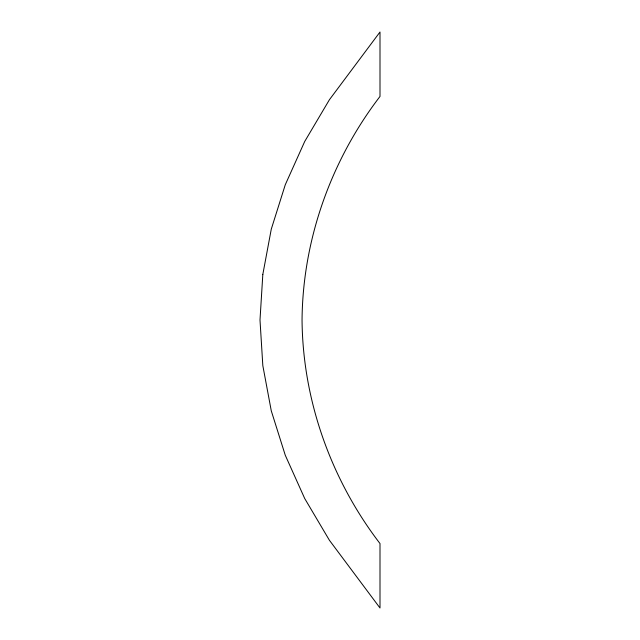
<?xml version="1.0" encoding="UTF-8"?>
<svg xmlns="http://www.w3.org/2000/svg" width="640" height="640" viewBox="0 0 640 640"><rect width="100%" height="100%" fill="white"/><g stroke="black" fill="none" stroke-linecap="round" stroke-linejoin="round"><path stroke-width="0.96" d="M262.824 274.392L260 320L262.824 365.608L271.272 410.824L285.28 455.264L304.72 498.536L329.416 540.272L380 608L380 543.552C331.144 479.84 302.72 400.448 302.048 320C302.72 239.552 331.144 160.16 380 96.448L380 32L329.416 99.728L304.72 141.464L285.28 184.736L271.272 229.176L262.824 274.392"/></g></svg>
